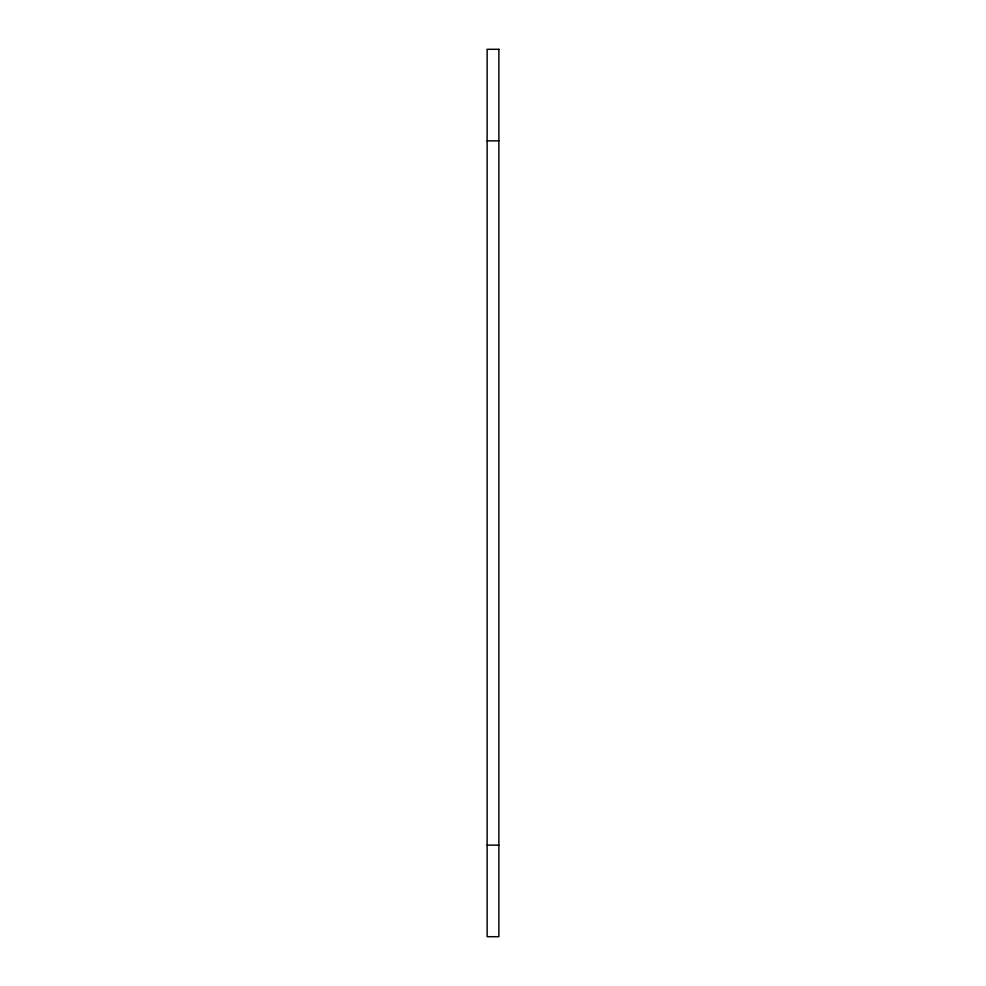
<?xml version="1.0" encoding="UTF-8"?>
<svg xmlns="http://www.w3.org/2000/svg" width="986" height="986" viewBox="0 0 986 986"><rect width="100%" height="100%" fill="white"/><g stroke="black" fill="none" stroke-linecap="round" stroke-linejoin="round"><path stroke-width="1.48" d="M487.133 140.862L498.867 140.862M487.133 845.138L498.867 845.138M498.867 49.3L487.133 49.3L487.133 936.7L498.867 936.7L498.867 49.3"/></g></svg>
